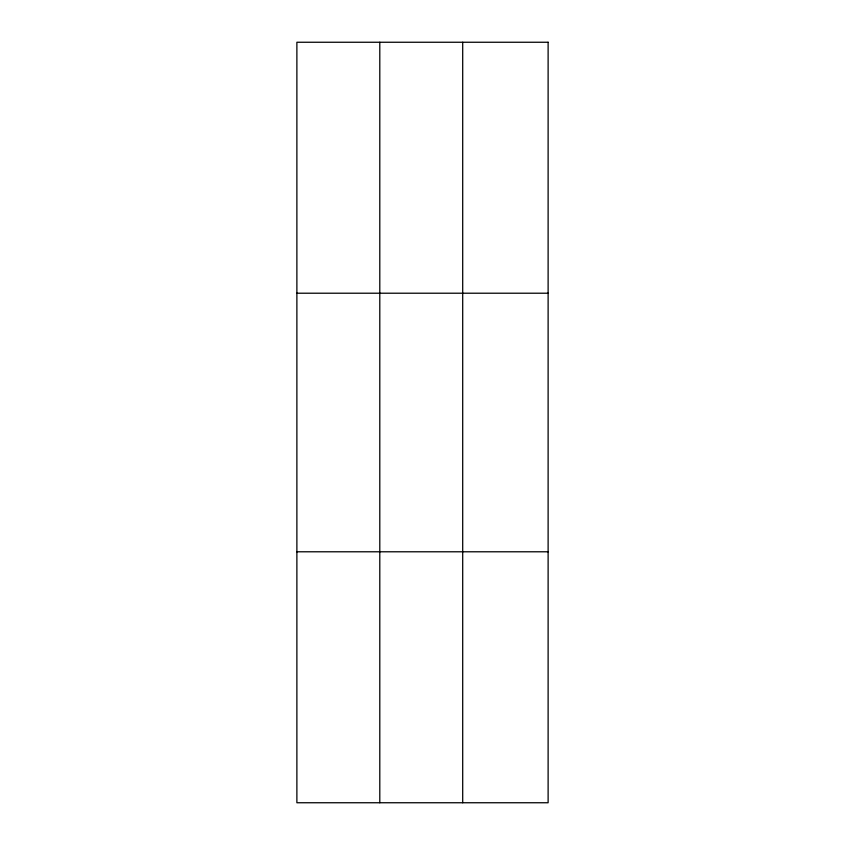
<?xml version="1.0" encoding="UTF-8"?>
<svg xmlns="http://www.w3.org/2000/svg" width="845" height="845" viewBox="0 0 845 845"><rect width="100%" height="100%" fill="white"/><g stroke="black" fill="none" stroke-linecap="round" stroke-linejoin="round"><path stroke-width="1.27" d="M379.796 42.25L379.796 802.75M462.701 42.25L462.701 802.75M296.88 293.215L548.12 293.215M296.88 551.785L548.12 551.785M548.12 42.25L548.12 802.75L296.88 802.75L296.88 42.25L548.12 42.25"/></g></svg>
